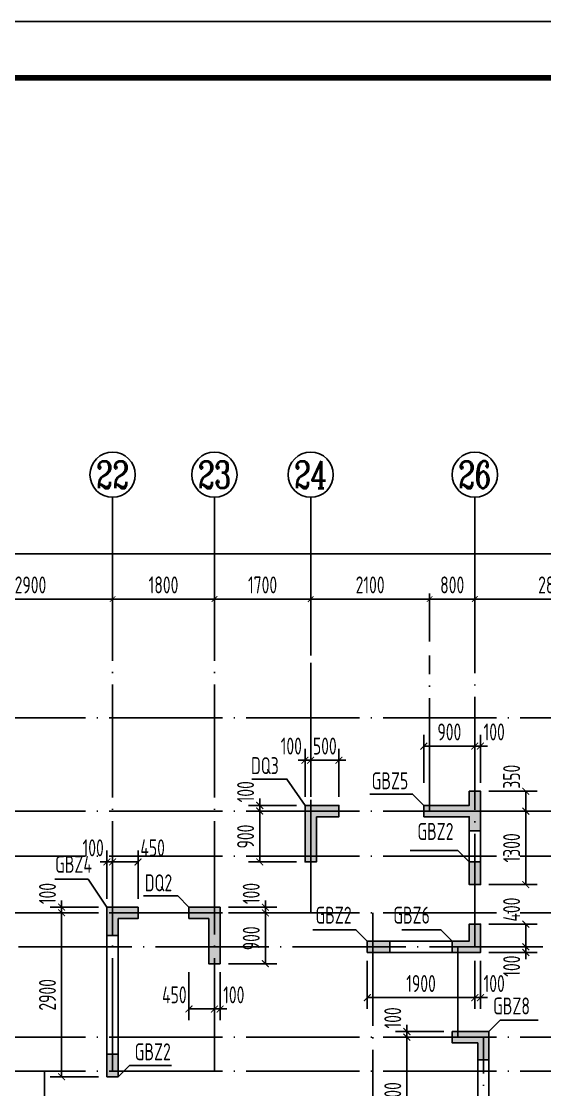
# Model space of a CAD drawing. Extents: x -668857 to 143095, y -247466 to 228182.
# Drawn here: x -298851 to -289608, y 69205 to 88100 of the extents above; entities that cross this region are included whole.
import ezdxf
from ezdxf.enums import TextEntityAlignment as Align

# ---------------------------------------------------------------- set-up
doc = ezdxf.new("R2010")
doc.units = 0
doc.header["$LTSCALE"] = 1000
doc.linetypes.add('DOTE', pattern=[2.42, 2, -0.2, 0.02, -0.2])
doc.layers.get('0').update_dxf_attribs({"linetype": 'CONTINUOUS'})
doc.layers.get('DEFPOINTS').update_dxf_attribs({"linetype": 'CONTINUOUS'})
for name, color, linetype in [('-TK', 7, 'CONTINUOUS'), ('A-AXIS', 1, 'CONTINUOUS'), ('A-DOTE', 10, 'DOTE'), ('AXIS_NUM', 7, 'CONTINUOUS'), ('S-Q墙实线', 6, 'CONTINUOUS'), ('S-Q墙标注', 3, 'CONTINUOUS'), ('S-X详图填充', 252, 'CONTINUOUS'), ('S-X详图实线', 4, 'CONTINUOUS'), ('S-Y一般标注', 3, 'CONTINUOUS'), ('S-Z柱编号', 6, 'CONTINUOUS')]:
    doc.layers.add(name, color=color, linetype=linetype)
doc.styles.add('TSSD_Axis', font='complex.shx', dxfattribs={"width": 0.7, "bigfont": 'hztxt.shx'})
doc.styles.add('TSSD_DIMENSION', font='Tssdeng.shx', dxfattribs={"width": 0.7, "bigfont": 'tssdchn.shx'})
doc.styles.add('TSSD_REIN', font='tssdeng.shx', dxfattribs={"width": 0.7, "height": 300, "bigfont": 'tssdchn.shx'})
doc.styles.add('结构文字', font='zstxt.shx', dxfattribs={"width": 0.7, "bigfont": 'zshz.shx'})
doc.dimstyles.new('STRUCK', dxfattribs={"dimtxt": 400, "dimasz": 121, "dimexe": 200, "dimexo": 150, "dimgap": 115, "dimtad": 1, "dimdec": 0, "dimdsep": 46, "dimtxsty": '结构文字', "dimblk": 'ARCHTICK', "dimcen": 400, "dimclrd": 3, "dimclre": 3, "dimclrt": 7, "dimadec": 0, "dimazin": 0, "dimtfac": 1, "dimtdec": 0, "dimtix": 1, "dimtmove": 2, "dimatfit": 3, "dimldrblk": '_DIMX', "dimfxl": 0, "dimtolj": 1, "dimtzin": 0, "dimarcsym": 0})
doc.dimstyles.new('TSSD_100_100', dxfattribs={"dimtxt": 300, "dimasz": 100, "dimexe": 100, "dimexo": 250, "dimgap": 100, "dimtad": 1, "dimdec": 0, "dimzin": 0, "dimdsep": 46, "dimtxsty": 'TSSD_DIMENSION', "dimblk": 'ARCHTICK', "dimcen": 0, "dimdle": 100, "dimclrt": 7, "dimadec": 0, "dimazin": 0, "dimtfac": 1, "dimtdec": 0, "dimtix": 1, "dimtmove": 2, "dimatfit": 3, "dimldrblk": 'ARCHTICK', "dimfxl": 0, "dimtolj": 1, "dimtzin": 0, "dimarcsym": 0})

# ---------------------------------------------------------------- blocks, each defined once
blk = doc.blocks.new('ts_axno')
at = {"color": 0, "linetype": 'ByBlock', "lineweight": -2}
blk.add_circle((0, 0), 0.5, dxfattribs=at)
at = {"color": 0, "linetype": 'ByBlock', "lineweight": -2, "style": 'TSSD_Axis', "width": 0.7}
blk.add_attdef('A', text='', height=0.6, dxfattribs=at).set_placement((0, 0), align=Align.MIDDLE_CENTER)
blk = doc.blocks.new('_ArchTick')
at = {"color": 0, "linetype": 'ByBlock', "const_width": 0.15}
blk.add_lwpolyline([(-0.5, -0.5), (0.5, 0.5)], dxfattribs=at)
blk = doc.blocks.new('*D109')
at = {"layer": 'DEFPOINTS', "color": 0}
for p in [(34300, 19250), (31400, 18250), (34300, 18250)]:
    blk.add_point(p, dxfattribs=at)
at = {"layer": 'S-Y一般标注', "color": 0, "lineweight": -2}
for p, q in [((31400, 18500), (31400, 19350)), ((34300, 18500), (34300, 19350)), ((31300, 19250), (34400, 19250))]:
    blk.add_line(p, q, dxfattribs=at)
at = {"layer": 'S-Y一般标注', "color": 0, "lineweight": -2, "xscale": 100, "yscale": 100, "zscale": 100, "rotation": 180}
blk.add_blockref('_ArchTick', (31400, 19250), dxfattribs=at)
at = {"layer": 'S-Y一般标注', "color": 0, "lineweight": -2, "xscale": 100, "yscale": 100, "zscale": 100}
blk.add_blockref('_ArchTick', (34300, 19250), dxfattribs=at)
at = {"layer": 'S-Y一般标注', "color": 7, "insert": (32850, 19500), "char_height": 300, "attachment_point": 5, "style": 'TSSD_DIMENSION'}
blk.add_mtext('\\A1;2900', dxfattribs=at)
blk = doc.blocks.new('*D110')
at = {"layer": 'DEFPOINTS', "color": 0}
for p in [(36100, 19250), (34300, 18250), (36100, 18250)]:
    blk.add_point(p, dxfattribs=at)
at = {"layer": 'S-Y一般标注', "color": 0, "lineweight": -2}
for p, q in [((34300, 18500), (34300, 19350)), ((36100, 18500), (36100, 19350)), ((34200, 19250), (36200, 19250))]:
    blk.add_line(p, q, dxfattribs=at)
at = {"layer": 'S-Y一般标注', "color": 0, "lineweight": -2, "xscale": 100, "yscale": 100, "zscale": 100, "rotation": 180}
blk.add_blockref('_ArchTick', (34300, 19250), dxfattribs=at)
at = {"layer": 'S-Y一般标注', "color": 0, "lineweight": -2, "xscale": 100, "yscale": 100, "zscale": 100}
blk.add_blockref('_ArchTick', (36100, 19250), dxfattribs=at)
at = {"layer": 'S-Y一般标注', "color": 7, "insert": (35200, 19500), "char_height": 300, "attachment_point": 5, "style": 'TSSD_DIMENSION'}
blk.add_mtext('\\A1;1800', dxfattribs=at)
blk = doc.blocks.new('*D111')
at = {"layer": 'DEFPOINTS', "color": 0}
for p in [(37800, 19250), (36100, 18250), (37800, 18250)]:
    blk.add_point(p, dxfattribs=at)
at = {"layer": 'S-Y一般标注', "color": 0, "lineweight": -2}
for p, q in [((36100, 18500), (36100, 19350)), ((37800, 18500), (37800, 19350)), ((36000, 19250), (37900, 19250))]:
    blk.add_line(p, q, dxfattribs=at)
at = {"layer": 'S-Y一般标注', "color": 0, "lineweight": -2, "xscale": 100, "yscale": 100, "zscale": 100, "rotation": 180}
blk.add_blockref('_ArchTick', (36100, 19250), dxfattribs=at)
at = {"layer": 'S-Y一般标注', "color": 0, "lineweight": -2, "xscale": 100, "yscale": 100, "zscale": 100}
blk.add_blockref('_ArchTick', (37800, 19250), dxfattribs=at)
at = {"layer": 'S-Y一般标注', "color": 7, "insert": (36950, 19500), "char_height": 300, "attachment_point": 5, "style": 'TSSD_DIMENSION'}
blk.add_mtext('\\A1;1700', dxfattribs=at)
blk = doc.blocks.new('*D112')
at = {"layer": 'DEFPOINTS', "color": 0}
for p in [(40700, 19250), (39900, 18250), (40700, 18250)]:
    blk.add_point(p, dxfattribs=at)
at = {"layer": 'S-Y一般标注', "color": 0, "lineweight": -2}
for p, q in [((39900, 18500), (39900, 19350)), ((40700, 18500), (40700, 19350)), ((39800, 19250), (40800, 19250))]:
    blk.add_line(p, q, dxfattribs=at)
at = {"layer": 'S-Y一般标注', "color": 0, "lineweight": -2, "xscale": 100, "yscale": 100, "zscale": 100, "rotation": 180}
blk.add_blockref('_ArchTick', (39900, 19250), dxfattribs=at)
at = {"layer": 'S-Y一般标注', "color": 0, "lineweight": -2, "xscale": 100, "yscale": 100, "zscale": 100}
blk.add_blockref('_ArchTick', (40700, 19250), dxfattribs=at)
at = {"layer": 'S-Y一般标注', "color": 7, "insert": (40300, 19500), "char_height": 300, "attachment_point": 5, "style": 'TSSD_DIMENSION'}
blk.add_mtext('\\A1;800', dxfattribs=at)
blk = doc.blocks.new('*D113')
at = {"layer": 'DEFPOINTS', "color": 0}
for p in [(43500, 19250), (40700, 18250), (43500, 18250)]:
    blk.add_point(p, dxfattribs=at)
at = {"layer": 'S-Y一般标注', "color": 0, "lineweight": -2}
for p, q in [((40700, 18500), (40700, 19350)), ((43500, 18500), (43500, 19350)), ((40600, 19250), (43600, 19250))]:
    blk.add_line(p, q, dxfattribs=at)
at = {"layer": 'S-Y一般标注', "color": 0, "lineweight": -2, "xscale": 100, "yscale": 100, "zscale": 100, "rotation": 180}
blk.add_blockref('_ArchTick', (40700, 19250), dxfattribs=at)
at = {"layer": 'S-Y一般标注', "color": 0, "lineweight": -2, "xscale": 100, "yscale": 100, "zscale": 100}
blk.add_blockref('_ArchTick', (43500, 19250), dxfattribs=at)
at = {"layer": 'S-Y一般标注', "color": 7, "insert": (42100, 19500), "char_height": 300, "attachment_point": 5, "style": 'TSSD_DIMENSION'}
blk.add_mtext('\\A1;2800', dxfattribs=at)
blk = doc.blocks.new('*D119')
at = {"layer": 'DEFPOINTS', "color": 0}
for p in [(54600, 20050), (4600, 18250), (54600, 18250)]:
    blk.add_point(p, dxfattribs=at)
at = {"layer": 'S-Y一般标注', "color": 0, "lineweight": -2}
for p, q in [((4500, 20050), (54700, 20050)), ((4600, 18500), (4600, 20150)), ((54600, 18500), (54600, 20150))]:
    blk.add_line(p, q, dxfattribs=at)
at = {"layer": 'S-Y一般标注', "color": 0, "lineweight": -2, "xscale": 100, "yscale": 100, "zscale": 100, "rotation": 180}
blk.add_blockref('_ArchTick', (4600, 20050), dxfattribs=at)
at = {"layer": 'S-Y一般标注', "color": 0, "lineweight": -2, "xscale": 100, "yscale": 100, "zscale": 100}
blk.add_blockref('_ArchTick', (54600, 20050), dxfattribs=at)
at = {"layer": 'S-Y一般标注', "color": 7, "insert": (29600, 20300), "char_height": 300, "attachment_point": 5, "style": 'TSSD_DIMENSION'}
blk.add_mtext('\\A1;50000', dxfattribs=at)
blk = doc.blocks.new('*D132')
at = {"layer": 'DEFPOINTS', "color": 0}
for p in [(39900, 19250), (37800, 18250), (39900, 18250)]:
    blk.add_point(p, dxfattribs=at)
at = {"layer": 'S-Y一般标注', "color": 0, "lineweight": -2}
for p, q in [((37800, 18500), (37800, 19350)), ((39900, 18500), (39900, 19350)), ((37700, 19250), (40000, 19250))]:
    blk.add_line(p, q, dxfattribs=at)
at = {"layer": 'S-Y一般标注', "color": 0, "lineweight": -2, "xscale": 100, "yscale": 100, "zscale": 100, "rotation": 180}
blk.add_blockref('_ArchTick', (37800, 19250), dxfattribs=at)
at = {"layer": 'S-Y一般标注', "color": 0, "lineweight": -2, "xscale": 100, "yscale": 100, "zscale": 100}
blk.add_blockref('_ArchTick', (39900, 19250), dxfattribs=at)
at = {"layer": 'S-Y一般标注', "color": 7, "insert": (38850, 19500), "char_height": 300, "attachment_point": 5, "style": 'TSSD_DIMENSION'}
blk.add_mtext('\\A1;2100', dxfattribs=at)
blk = doc.blocks.new('*D1755')
at = {"layer": 'DEFPOINTS', "color": 0}
for p in [(-298141, 72332), (-297341, 72332), (-297341, 69432)]:
    blk.add_point(p, dxfattribs=at)
at = {"layer": 'S-Q墙标注', "color": 3, "lineweight": -2}
for p, q in [((-297491, 72332), (-298341, 72332)), ((-298141, 69432), (-298141, 72332)), ((-297491, 69432), (-298341, 69432))]:
    blk.add_line(p, q, dxfattribs=at)
at = {"layer": 'S-Q墙标注', "color": 3, "lineweight": -2, "xscale": 121, "yscale": 121, "zscale": 121}
for p, rotation in [((-298141, 72332), 90), ((-298141, 69432), 270)]:
    blk.add_blockref('_ArchTick', p, dxfattribs=dict(at, rotation=rotation))
at = {"layer": 'S-Q墙标注', "color": 7, "insert": (-298391, 70882), "char_height": 300, "attachment_point": 5, "rotation": 90, "style": 'TSSD_REIN'}
blk.add_mtext('\\A1;2900', dxfattribs=at)
blk = doc.blocks.new('_DIMX')
blk.add_line((-150, 0), (150, 0))
at = {"const_width": 50}
blk.add_lwpolyline([(-70, -70), (70, 70)], dxfattribs=at)
blk = doc.blocks.new('*D1756')
at = {"layer": 'DEFPOINTS', "color": 0}
for p in [(-298141, 72432), (-297341, 72432), (-297341, 72332)]:
    blk.add_point(p, dxfattribs=at)
at = {"layer": 'S-Q墙标注', "color": 3, "lineweight": -2}
for p, q in [((-297491, 72432), (-298341, 72432)), ((-298141, 72432), (-298141, 72553)), ((-298141, 72332), (-298141, 72432)), ((-297491, 72332), (-298341, 72332)), ((-298141, 72332), (-298141, 72211))]:
    blk.add_line(p, q, dxfattribs=at)
at = {"layer": 'S-Q墙标注', "color": 3, "lineweight": -2, "xscale": 121, "yscale": 121, "zscale": 121}
for p, rotation in [((-298141, 72432), 270), ((-298141, 72332), 90)]:
    blk.add_blockref('_ArchTick', p, dxfattribs=dict(at, rotation=rotation))
at = {"layer": 'S-Q墙标注', "color": 7, "insert": (-298391, 72674), "char_height": 300, "attachment_point": 5, "rotation": 90, "style": 'TSSD_REIN'}
blk.add_mtext('\\A1;100', dxfattribs=at)
blk = doc.blocks.new('*D1757')
at = {"layer": 'DEFPOINTS', "color": 0}
for p in [(-297241, 73232), (-297341, 72432), (-297241, 72432)]:
    blk.add_point(p, dxfattribs=at)
at = {"layer": 'S-Q墙标注', "color": 3, "lineweight": -2}
for p, q in [((-297341, 72582), (-297341, 73432)), ((-297241, 72582), (-297241, 73432)), ((-297341, 73232), (-297462, 73232)), ((-297341, 73232), (-297241, 73232)), ((-297241, 73232), (-297120, 73232))]:
    blk.add_line(p, q, dxfattribs=at)
at = {"layer": 'S-Q墙标注', "color": 3, "lineweight": -2, "xscale": 121, "yscale": 121, "zscale": 121}
blk.add_blockref('_ArchTick', (-297341, 73232), dxfattribs=at)
at = {"layer": 'S-Q墙标注', "color": 3, "lineweight": -2, "xscale": 121, "yscale": 121, "zscale": 121, "rotation": 180}
blk.add_blockref('_ArchTick', (-297241, 73232), dxfattribs=at)
at = {"layer": 'S-Q墙标注', "color": 7, "insert": (-297583, 73482), "char_height": 300, "attachment_point": 5, "style": 'TSSD_REIN'}
blk.add_mtext('\\A1;100', dxfattribs=at)
blk = doc.blocks.new('*D1758')
at = {"layer": 'DEFPOINTS', "color": 0}
for p in [(-296791, 73232), (-297241, 72432), (-296791, 72432)]:
    blk.add_point(p, dxfattribs=at)
at = {"layer": 'S-Q墙标注', "color": 3, "lineweight": -2}
for p, q in [((-297241, 72582), (-297241, 73432)), ((-296791, 72582), (-296791, 73432)), ((-297241, 73232), (-296791, 73232))]:
    blk.add_line(p, q, dxfattribs=at)
at = {"layer": 'S-Q墙标注', "color": 3, "lineweight": -2, "xscale": 121, "yscale": 121, "zscale": 121, "rotation": 180}
blk.add_blockref('_ArchTick', (-297241, 73232), dxfattribs=at)
at = {"layer": 'S-Q墙标注', "color": 3, "lineweight": -2, "xscale": 121, "yscale": 121, "zscale": 121}
blk.add_blockref('_ArchTick', (-296791, 73232), dxfattribs=at)
at = {"layer": 'S-Q墙标注', "color": 7, "insert": (-296533, 73482), "char_height": 300, "attachment_point": 5, "style": 'TSSD_REIN'}
blk.add_mtext('\\A1;450', dxfattribs=at)
blk = doc.blocks.new('*D1759')
at = {"layer": 'DEFPOINTS', "color": 0}
for p in [(-295341, 72332), (-294541, 72332), (-295341, 71432)]:
    blk.add_point(p, dxfattribs=at)
at = {"layer": 'S-Q墙标注', "color": 3, "lineweight": -2}
for p, q in [((-295191, 72332), (-294341, 72332)), ((-294541, 71432), (-294541, 72332)), ((-295191, 71432), (-294341, 71432))]:
    blk.add_line(p, q, dxfattribs=at)
at = {"layer": 'S-Q墙标注', "color": 3, "lineweight": -2, "xscale": 121, "yscale": 121, "zscale": 121}
for p, rotation in [((-294541, 72332), 90), ((-294541, 71432), 270)]:
    blk.add_blockref('_ArchTick', p, dxfattribs=dict(at, rotation=rotation))
at = {"layer": 'S-Q墙标注', "color": 7, "insert": (-294791, 71882), "char_height": 300, "attachment_point": 5, "rotation": 90, "style": 'TSSD_REIN'}
blk.add_mtext('\\A1;900', dxfattribs=at)
blk = doc.blocks.new('*D1760')
at = {"layer": 'DEFPOINTS', "color": 0}
for p in [(-295341, 72432), (-294541, 72432), (-295341, 72332)]:
    blk.add_point(p, dxfattribs=at)
at = {"layer": 'S-Q墙标注', "color": 3, "lineweight": -2}
for p, q in [((-295191, 72432), (-294341, 72432)), ((-294541, 72432), (-294541, 72553)), ((-294541, 72332), (-294541, 72432)), ((-295191, 72332), (-294341, 72332)), ((-294541, 72332), (-294541, 72211))]:
    blk.add_line(p, q, dxfattribs=at)
at = {"layer": 'S-Q墙标注', "color": 3, "lineweight": -2, "xscale": 121, "yscale": 121, "zscale": 121}
for p, rotation in [((-294541, 72432), 270), ((-294541, 72332), 90)]:
    blk.add_blockref('_ArchTick', p, dxfattribs=dict(at, rotation=rotation))
at = {"layer": 'S-Q墙标注', "color": 7, "insert": (-294791, 72674), "char_height": 300, "attachment_point": 5, "rotation": 90, "style": 'TSSD_REIN'}
blk.add_mtext('\\A1;100', dxfattribs=at)
blk = doc.blocks.new('*D1761')
at = {"layer": 'DEFPOINTS', "color": 0}
for p in [(-295891, 71432), (-295441, 71432), (-295441, 70632)]:
    blk.add_point(p, dxfattribs=at)
at = {"layer": 'S-Q墙标注', "color": 3, "lineweight": -2}
for p, q in [((-295891, 71282), (-295891, 70432)), ((-295441, 71282), (-295441, 70432)), ((-295891, 70632), (-295441, 70632))]:
    blk.add_line(p, q, dxfattribs=at)
at = {"layer": 'S-Q墙标注', "color": 3, "lineweight": -2, "xscale": 121, "yscale": 121, "zscale": 121, "rotation": 180}
blk.add_blockref('_ArchTick', (-295891, 70632), dxfattribs=at)
at = {"layer": 'S-Q墙标注', "color": 3, "lineweight": -2, "xscale": 121, "yscale": 121, "zscale": 121}
blk.add_blockref('_ArchTick', (-295441, 70632), dxfattribs=at)
at = {"layer": 'S-Q墙标注', "color": 7, "insert": (-296149, 70882), "char_height": 300, "attachment_point": 5, "style": 'TSSD_REIN'}
blk.add_mtext('\\A1;450', dxfattribs=at)
blk = doc.blocks.new('*D1762')
at = {"layer": 'DEFPOINTS', "color": 0}
for p in [(-295441, 71432), (-295341, 71432), (-295341, 70632)]:
    blk.add_point(p, dxfattribs=at)
at = {"layer": 'S-Q墙标注', "color": 3, "lineweight": -2}
for p, q in [((-295441, 71282), (-295441, 70432)), ((-295341, 71282), (-295341, 70432)), ((-295441, 70632), (-295562, 70632)), ((-295441, 70632), (-295341, 70632)), ((-295341, 70632), (-295220, 70632))]:
    blk.add_line(p, q, dxfattribs=at)
at = {"layer": 'S-Q墙标注', "color": 3, "lineweight": -2, "xscale": 121, "yscale": 121, "zscale": 121}
blk.add_blockref('_ArchTick', (-295441, 70632), dxfattribs=at)
at = {"layer": 'S-Q墙标注', "color": 3, "lineweight": -2, "xscale": 121, "yscale": 121, "zscale": 121, "rotation": 180}
blk.add_blockref('_ArchTick', (-295341, 70632), dxfattribs=at)
at = {"layer": 'S-Q墙标注', "color": 7, "insert": (-295099, 70882), "char_height": 300, "attachment_point": 5, "style": 'TSSD_REIN'}
blk.add_mtext('\\A1;100', dxfattribs=at)
blk = doc.blocks.new('*D1763')
at = {"layer": 'DEFPOINTS', "color": 0}
for p in [(-290741, 71732), (-290741, 71632), (-289941, 71732)]:
    blk.add_point(p, dxfattribs=at)
at = {"layer": 'S-Q墙标注', "color": 3, "lineweight": -2}
for p, q in [((-289941, 71732), (-289941, 71853)), ((-290591, 71732), (-289741, 71732)), ((-290591, 71632), (-289741, 71632)), ((-289941, 71632), (-289941, 71732)), ((-289941, 71632), (-289941, 71511))]:
    blk.add_line(p, q, dxfattribs=at)
at = {"layer": 'S-Q墙标注', "color": 3, "lineweight": -2, "xscale": 121, "yscale": 121, "zscale": 121}
for p, rotation in [((-289941, 71732), 270), ((-289941, 71632), 90)]:
    blk.add_blockref('_ArchTick', p, dxfattribs=dict(at, rotation=rotation))
at = {"layer": 'S-Q墙标注', "color": 7, "insert": (-290191, 71390), "char_height": 300, "attachment_point": 5, "rotation": 90, "style": 'TSSD_REIN'}
blk.add_mtext('\\A1;100', dxfattribs=at)
blk = doc.blocks.new('*D1764')
at = {"layer": 'DEFPOINTS', "color": 0}
for p in [(-290741, 72132), (-289941, 72132), (-290741, 71732)]:
    blk.add_point(p, dxfattribs=at)
at = {"layer": 'S-Q墙标注', "color": 3, "lineweight": -2}
for p, q in [((-290591, 72132), (-289741, 72132)), ((-289941, 71732), (-289941, 72132)), ((-290591, 71732), (-289741, 71732))]:
    blk.add_line(p, q, dxfattribs=at)
at = {"layer": 'S-Q墙标注', "color": 3, "lineweight": -2, "xscale": 121, "yscale": 121, "zscale": 121}
for p, rotation in [((-289941, 72132), 90), ((-289941, 71732), 270)]:
    blk.add_blockref('_ArchTick', p, dxfattribs=dict(at, rotation=rotation))
at = {"layer": 'S-Q墙标注', "color": 7, "insert": (-290191, 72390), "char_height": 300, "attachment_point": 5, "rotation": 90, "style": 'TSSD_REIN'}
blk.add_mtext('\\A1;400', dxfattribs=at)
blk = doc.blocks.new('*D1765')
at = {"layer": 'DEFPOINTS', "color": 0}
for p in [(-292741, 71632), (-290841, 71632), (-290841, 70832)]:
    blk.add_point(p, dxfattribs=at)
at = {"layer": 'S-Q墙标注', "color": 3, "lineweight": -2}
for p, q in [((-292741, 71482), (-292741, 70632)), ((-290841, 71482), (-290841, 70632)), ((-292741, 70832), (-290841, 70832))]:
    blk.add_line(p, q, dxfattribs=at)
at = {"layer": 'S-Q墙标注', "color": 3, "lineweight": -2, "xscale": 121, "yscale": 121, "zscale": 121, "rotation": 180}
blk.add_blockref('_ArchTick', (-292741, 70832), dxfattribs=at)
at = {"layer": 'S-Q墙标注', "color": 3, "lineweight": -2, "xscale": 121, "yscale": 121, "zscale": 121}
blk.add_blockref('_ArchTick', (-290841, 70832), dxfattribs=at)
at = {"layer": 'S-Q墙标注', "color": 7, "insert": (-291791, 71082), "char_height": 300, "attachment_point": 5, "style": 'TSSD_REIN'}
blk.add_mtext('\\A1;1900', dxfattribs=at)
blk = doc.blocks.new('*D1766')
at = {"layer": 'DEFPOINTS', "color": 0}
for p in [(-290841, 71632), (-290741, 71632), (-290741, 70832)]:
    blk.add_point(p, dxfattribs=at)
at = {"layer": 'S-Q墙标注', "color": 3, "lineweight": -2}
for p, q in [((-290841, 71482), (-290841, 70632)), ((-290741, 71482), (-290741, 70632)), ((-290841, 70832), (-290962, 70832)), ((-290841, 70832), (-290741, 70832)), ((-290741, 70832), (-290620, 70832))]:
    blk.add_line(p, q, dxfattribs=at)
at = {"layer": 'S-Q墙标注', "color": 3, "lineweight": -2, "xscale": 121, "yscale": 121, "zscale": 121}
blk.add_blockref('_ArchTick', (-290841, 70832), dxfattribs=at)
at = {"layer": 'S-Q墙标注', "color": 3, "lineweight": -2, "xscale": 121, "yscale": 121, "zscale": 121, "rotation": 180}
blk.add_blockref('_ArchTick', (-290741, 70832), dxfattribs=at)
at = {"layer": 'S-Q墙标注', "color": 7, "insert": (-290499, 71082), "char_height": 300, "attachment_point": 5, "style": 'TSSD_REIN'}
blk.add_mtext('\\A1;100', dxfattribs=at)
blk = doc.blocks.new('*D1767')
at = {"layer": 'DEFPOINTS', "color": 0}
for p in [(-294641, 74132), (-293841, 74132), (-293841, 73232)]:
    blk.add_point(p, dxfattribs=at)
at = {"layer": 'S-Q墙标注', "color": 3, "lineweight": -2}
for p, q in [((-293991, 74132), (-294841, 74132)), ((-294641, 73232), (-294641, 74132)), ((-293991, 73232), (-294841, 73232))]:
    blk.add_line(p, q, dxfattribs=at)
at = {"layer": 'S-Q墙标注', "color": 3, "lineweight": -2, "xscale": 121, "yscale": 121, "zscale": 121}
for p, rotation in [((-294641, 74132), 90), ((-294641, 73232), 270)]:
    blk.add_blockref('_ArchTick', p, dxfattribs=dict(at, rotation=rotation))
at = {"layer": 'S-Q墙标注', "color": 7, "insert": (-294891, 73682), "char_height": 300, "attachment_point": 5, "rotation": 90, "style": 'TSSD_REIN'}
blk.add_mtext('\\A1;900', dxfattribs=at)
blk = doc.blocks.new('*D1768')
at = {"layer": 'DEFPOINTS', "color": 0}
for p in [(-294641, 74232), (-293841, 74232), (-293841, 74132)]:
    blk.add_point(p, dxfattribs=at)
at = {"layer": 'S-Q墙标注', "color": 3, "lineweight": -2}
for p, q in [((-294641, 74232), (-294641, 74353)), ((-293991, 74232), (-294841, 74232)), ((-293991, 74132), (-294841, 74132)), ((-294641, 74132), (-294641, 74232)), ((-294641, 74132), (-294641, 74011))]:
    blk.add_line(p, q, dxfattribs=at)
at = {"layer": 'S-Q墙标注', "color": 3, "lineweight": -2, "xscale": 121, "yscale": 121, "zscale": 121}
for p, rotation in [((-294641, 74232), 270), ((-294641, 74132), 90)]:
    blk.add_blockref('_ArchTick', p, dxfattribs=dict(at, rotation=rotation))
at = {"layer": 'S-Q墙标注', "color": 7, "insert": (-294891, 74474), "char_height": 300, "attachment_point": 5, "rotation": 90, "style": 'TSSD_REIN'}
blk.add_mtext('\\A1;100', dxfattribs=at)
blk = doc.blocks.new('*D1769')
at = {"layer": 'DEFPOINTS', "color": 0}
for p in [(-293741, 75032), (-293841, 74232), (-293741, 74232)]:
    blk.add_point(p, dxfattribs=at)
at = {"layer": 'S-Q墙标注', "color": 3, "lineweight": -2}
for p, q in [((-293841, 74382), (-293841, 75232)), ((-293741, 74382), (-293741, 75232)), ((-293841, 75032), (-293962, 75032)), ((-293841, 75032), (-293741, 75032)), ((-293741, 75032), (-293620, 75032))]:
    blk.add_line(p, q, dxfattribs=at)
at = {"layer": 'S-Q墙标注', "color": 3, "lineweight": -2, "xscale": 121, "yscale": 121, "zscale": 121}
blk.add_blockref('_ArchTick', (-293841, 75032), dxfattribs=at)
at = {"layer": 'S-Q墙标注', "color": 3, "lineweight": -2, "xscale": 121, "yscale": 121, "zscale": 121, "rotation": 180}
blk.add_blockref('_ArchTick', (-293741, 75032), dxfattribs=at)
at = {"layer": 'S-Q墙标注', "color": 7, "insert": (-294083, 75282), "char_height": 300, "attachment_point": 5, "style": 'TSSD_REIN'}
blk.add_mtext('\\A1;100', dxfattribs=at)
blk = doc.blocks.new('*D1770')
at = {"layer": 'DEFPOINTS', "color": 0}
for p in [(-293241, 75032), (-293741, 74232), (-293241, 74232)]:
    blk.add_point(p, dxfattribs=at)
at = {"layer": 'S-Q墙标注', "color": 3, "lineweight": -2}
for p, q in [((-293741, 74382), (-293741, 75232)), ((-293241, 74382), (-293241, 75232)), ((-293741, 75032), (-293862, 75032)), ((-293741, 75032), (-293241, 75032)), ((-293241, 75032), (-293120, 75032))]:
    blk.add_line(p, q, dxfattribs=at)
at = {"layer": 'S-Q墙标注', "color": 3, "lineweight": -2, "xscale": 121, "yscale": 121, "zscale": 121}
blk.add_blockref('_ArchTick', (-293741, 75032), dxfattribs=at)
at = {"layer": 'S-Q墙标注', "color": 3, "lineweight": -2, "xscale": 121, "yscale": 121, "zscale": 121, "rotation": 180}
blk.add_blockref('_ArchTick', (-293241, 75032), dxfattribs=at)
at = {"layer": 'S-Q墙标注', "color": 7, "insert": (-293491, 75282), "char_height": 300, "attachment_point": 5, "style": 'TSSD_REIN'}
blk.add_mtext('\\A1;500', dxfattribs=at)
blk = doc.blocks.new('*D1772')
at = {"layer": 'DEFPOINTS', "color": 0}
for p in [(-292041, 70132), (-291241, 70132), (-291241, 68032)]:
    blk.add_point(p, dxfattribs=at)
at = {"layer": 'S-Q墙标注', "color": 3, "lineweight": -2}
for p, q in [((-291391, 70132), (-292241, 70132)), ((-292041, 68032), (-292041, 70132)), ((-291391, 68032), (-292241, 68032))]:
    blk.add_line(p, q, dxfattribs=at)
at = {"layer": 'S-Q墙标注', "color": 3, "lineweight": -2, "xscale": 121, "yscale": 121, "zscale": 121}
for p, rotation in [((-292041, 70132), 90), ((-292041, 68032), 270)]:
    blk.add_blockref('_ArchTick', p, dxfattribs=dict(at, rotation=rotation))
at = {"layer": 'S-Q墙标注', "color": 7, "insert": (-292291, 69082), "char_height": 300, "attachment_point": 5, "rotation": 90, "style": 'TSSD_REIN'}
blk.add_mtext('\\A1;2100', dxfattribs=at)
blk = doc.blocks.new('*D1773')
at = {"layer": 'DEFPOINTS', "color": 0}
for p in [(-292041, 70232), (-291241, 70232), (-291241, 70132)]:
    blk.add_point(p, dxfattribs=at)
at = {"layer": 'S-Q墙标注', "color": 3, "lineweight": -2}
for p, q in [((-292041, 70232), (-292041, 70353)), ((-291391, 70232), (-292241, 70232)), ((-291391, 70132), (-292241, 70132)), ((-292041, 70132), (-292041, 70232)), ((-292041, 70132), (-292041, 70011))]:
    blk.add_line(p, q, dxfattribs=at)
at = {"layer": 'S-Q墙标注', "color": 3, "lineweight": -2, "xscale": 121, "yscale": 121, "zscale": 121}
for p, rotation in [((-292041, 70232), 270), ((-292041, 70132), 90)]:
    blk.add_blockref('_ArchTick', p, dxfattribs=dict(at, rotation=rotation))
at = {"layer": 'S-Q墙标注', "color": 7, "insert": (-292291, 70474), "char_height": 300, "attachment_point": 5, "rotation": 90, "style": 'TSSD_REIN'}
blk.add_mtext('\\A1;100', dxfattribs=at)
blk = doc.blocks.new('*D1273')
at = {"layer": 'DEFPOINTS', "color": 0}
for p in [(-290741, 74132), (-289941, 74132), (-290741, 72832)]:
    blk.add_point(p, dxfattribs=at)
at = {"layer": 'S-Q墙标注', "color": 3, "lineweight": -2}
for p, q in [((-290591, 74132), (-289741, 74132)), ((-289941, 72832), (-289941, 74132)), ((-290591, 72832), (-289741, 72832))]:
    blk.add_line(p, q, dxfattribs=at)
at = {"layer": 'S-Q墙标注', "color": 3, "lineweight": -2, "xscale": 121, "yscale": 121, "zscale": 121}
for p, rotation in [((-289941, 74132), 90), ((-289941, 72832), 270)]:
    blk.add_blockref('_ArchTick', p, dxfattribs=dict(at, rotation=rotation))
at = {"layer": 'S-Q墙标注', "color": 7, "insert": (-290191, 73482), "char_height": 300, "attachment_point": 5, "rotation": 90, "style": 'TSSD_REIN'}
blk.add_mtext('\\A1;1300', dxfattribs=at)
blk = doc.blocks.new('*D1274')
at = {"layer": 'DEFPOINTS', "color": 0}
for p in [(-290741, 74482), (-289941, 74482), (-290741, 74132)]:
    blk.add_point(p, dxfattribs=at)
at = {"layer": 'S-Q墙标注', "color": 3, "lineweight": -2}
for p, q in [((-290591, 74482), (-289741, 74482)), ((-289941, 74132), (-289941, 74482)), ((-290591, 74132), (-289741, 74132))]:
    blk.add_line(p, q, dxfattribs=at)
at = {"layer": 'S-Q墙标注', "color": 3, "lineweight": -2, "xscale": 121, "yscale": 121, "zscale": 121}
for p, rotation in [((-289941, 74482), 90), ((-289941, 74132), 270)]:
    blk.add_blockref('_ArchTick', p, dxfattribs=dict(at, rotation=rotation))
at = {"layer": 'S-Q墙标注', "color": 7, "insert": (-290191, 74740), "char_height": 300, "attachment_point": 5, "rotation": 90, "style": 'TSSD_REIN'}
blk.add_mtext('\\A1;350', dxfattribs=at)
blk = doc.blocks.new('*D1275')
at = {"layer": 'DEFPOINTS', "color": 0}
for p in [(-290841, 75282), (-291741, 74482), (-290841, 74482)]:
    blk.add_point(p, dxfattribs=at)
at = {"layer": 'S-Q墙标注', "color": 3, "lineweight": -2}
for p, q in [((-291741, 74632), (-291741, 75482)), ((-290841, 74632), (-290841, 75482)), ((-291741, 75282), (-290841, 75282))]:
    blk.add_line(p, q, dxfattribs=at)
at = {"layer": 'S-Q墙标注', "color": 3, "lineweight": -2, "xscale": 121, "yscale": 121, "zscale": 121, "rotation": 180}
blk.add_blockref('_ArchTick', (-291741, 75282), dxfattribs=at)
at = {"layer": 'S-Q墙标注', "color": 3, "lineweight": -2, "xscale": 121, "yscale": 121, "zscale": 121}
blk.add_blockref('_ArchTick', (-290841, 75282), dxfattribs=at)
at = {"layer": 'S-Q墙标注', "color": 7, "insert": (-291291, 75532), "char_height": 300, "attachment_point": 5, "style": 'TSSD_REIN'}
blk.add_mtext('\\A1;900', dxfattribs=at)
blk = doc.blocks.new('*D1276')
at = {"layer": 'DEFPOINTS', "color": 0}
for p in [(-290741, 75282), (-290841, 74482), (-290741, 74482)]:
    blk.add_point(p, dxfattribs=at)
at = {"layer": 'S-Q墙标注', "color": 3, "lineweight": -2}
for p, q in [((-290841, 74632), (-290841, 75482)), ((-290741, 74632), (-290741, 75482)), ((-290841, 75282), (-290962, 75282)), ((-290841, 75282), (-290741, 75282)), ((-290741, 75282), (-290620, 75282))]:
    blk.add_line(p, q, dxfattribs=at)
at = {"layer": 'S-Q墙标注', "color": 3, "lineweight": -2, "xscale": 121, "yscale": 121, "zscale": 121}
blk.add_blockref('_ArchTick', (-290841, 75282), dxfattribs=at)
at = {"layer": 'S-Q墙标注', "color": 3, "lineweight": -2, "xscale": 121, "yscale": 121, "zscale": 121, "rotation": 180}
blk.add_blockref('_ArchTick', (-290741, 75282), dxfattribs=at)
at = {"layer": 'S-Q墙标注', "color": 7, "insert": (-290499, 75532), "char_height": 300, "attachment_point": 5, "style": 'TSSD_REIN'}
blk.add_mtext('\\A1;100', dxfattribs=at)
blk = doc.blocks.new('A1')
blk.add_lwpolyline([(0, 59400), (0, 0), (84100, 0), (84100, 59400)], close=True)
at = {"const_width": 100}
blk.add_lwpolyline([(2500, 58400), (2500, 1000), (83100, 1000), (83100, 58400)], close=True, dxfattribs=at)
blk = doc.blocks.new('20210726.16395156')
at = {"layer": 'A-AXIS'}
for p, q in [((34300, 18249.9), (34300, 21049.9)), ((36100, 18249.9), (36100, 21049.9)), ((37800, 18249.9), (37800, 21049.9)), ((40700, 18249.9), (40700, 21049.9))]:
    blk.add_line(p, q, dxfattribs=at)
at = {"layer": 'A-DOTE'}
for p, q in [((34300, 10900), (34300, 18249.9)), ((36100, 10900), (36100, 18249.9)), ((37800, 13700), (37800, 18249.9)), ((39900, 15500), (39900, 18249.9)), ((40700, 13100.3), (40700, 18249.9)), ((55600, 17150), (3600, 17150)), ((55600, 15500), (3600, 15500)), ((55600, 14700), (3600, 14700)), ((55600, 13700), (3600, 13700)), ((38900.2, 13700), (38900, 3600)), ((3600, 13100.3), (55600, 13100.3)), ((40400, 11500), (40400, 13100)), ((55600, 11500), (3600, 11500)), ((40850, 3600.2), (40850, 11500)), ((55600, 10900), (3600, 10900)), ((33100, 10900), (33100, 3600))]:
    blk.add_line(p, q, dxfattribs=at)
at = {"layer": 'A-AXIS'}
ref = blk.add_blockref('ts_axno', (34300, 21449.9), dxfattribs=dict(at, xscale=800, yscale=800, zscale=800))
ref.add_attrib('14', '22', dxfattribs={"layer": 'AXIS_NUM', "height": 480, "style": 'TSSD_Axis', "width": 0.7}).set_placement((34300, 21449.9), align=Align.MIDDLE_CENTER)
ref = blk.add_blockref('ts_axno', (36100, 21449.9), dxfattribs=dict(at, xscale=800, yscale=800, zscale=800))
ref.add_attrib('15', '23', dxfattribs={"layer": 'AXIS_NUM', "height": 480, "style": 'TSSD_Axis', "width": 0.7}).set_placement((36100, 21449.9), align=Align.MIDDLE_CENTER)
ref = blk.add_blockref('ts_axno', (37800, 21449.9), dxfattribs=dict(at, xscale=800, yscale=800, zscale=800))
ref.add_attrib('16', '24', dxfattribs={"layer": 'AXIS_NUM', "height": 480, "style": 'TSSD_Axis', "width": 0.7}).set_placement((37800, 21449.9), align=Align.MIDDLE_CENTER)
ref = blk.add_blockref('ts_axno', (40700, 21449.9), dxfattribs=dict(at, xscale=800, yscale=800, zscale=800))
ref.add_attrib('17', '26', dxfattribs={"layer": 'AXIS_NUM', "height": 480, "style": 'TSSD_Axis', "width": 0.7}).set_placement((40700, 21449.9), align=Align.MIDDLE_CENTER)
at = {"layer": 'S-Y一般标注'}
for base, p1, p2, picture, middle in [((54600, 20049.9), (4600, 18249.9), (54600, 18249.9), '*D119', (29600, 20299.9)), ((34300, 19249.9), (31400, 18249.9), (34300, 18249.9), '*D109', (32850, 19499.9)), ((36100, 19249.9), (34300, 18249.9), (36100, 18249.9), '*D110', (35200, 19499.9)), ((37800, 19249.9), (36100, 18249.9), (37800, 18249.9), '*D111', (36950, 19499.9)), ((39900, 19249.9), (37800, 18249.9), (39900, 18249.9), '*D132', (38850, 19499.9)), ((40700, 19249.9), (39900, 18249.9), (40700, 18249.9), '*D112', (40300, 19499.9)), ((43500, 19249.9), (40700, 18249.9), (43500, 18249.9), '*D113', (42100, 19499.9))]:
    dim = blk.add_linear_dim(base=base, p1=p1, p2=p2, dimstyle='TSSD_100_100', dxfattribs=at)
    dim.commit()
    dim.dimension.update_dxf_attribs({"geometry": picture, "text_midpoint": middle})

msp = doc.modelspace()

# ---------------------------------------------------------------- hatches: boundary and pattern name
at = {"layer": 'S-X详图填充'}
h = msp.add_hatch(color=256, dxfattribs=at)
h.dxf.hatch_style = 1
h.paths.add_polyline_path([(-290940.73, 73781.62), (-290740.73, 73781.62), (-290740.73, 74482.08), (-290940.73, 74482.08), (-290940.73, 74232.08), (-291740.86, 74232.08), (-291740.86, 74032.08), (-290940.73, 74032.08)])
h = msp.add_hatch(color=256, dxfattribs=at)
h.dxf.hatch_style = 1
h.paths.add_polyline_path([(-293640.73, 74032.08), (-293240.82, 74032.08), (-293240.82, 74232.08), (-293840.73, 74232.08), (-293840.73, 73232.08), (-293640.73, 73232.08)])
h = msp.add_hatch(color=256, dxfattribs=at)
h.dxf.hatch_style = 1
h.paths.add_polyline_path([(-290740.73, 73232.08), (-290940.73, 73232.08), (-290940.73, 72832.08), (-290740.73, 72832.08)])
h = msp.add_hatch(color=256, dxfattribs=at)
h.dxf.hatch_style = 1
h.paths.add_polyline_path([(-297340.73, 71932.08), (-297140.73, 71932.08), (-297140.73, 72232.08), (-296790.73, 72232.08), (-296790.73, 72432.08), (-297340.73, 72432.08)])
h = msp.add_hatch(color=256, dxfattribs=at)
h.dxf.hatch_style = 1
h.paths.add_polyline_path([(-295890.64, 72232.08), (-295540.73, 72232.08), (-295540.73, 71432.08), (-295340.73, 71432.08), (-295340.73, 72432.08), (-295890.64, 72432.08)])
h = msp.add_hatch(color=256, dxfattribs=at)
h.dxf.hatch_style = 1
h.paths.add_polyline_path([(-291240.73, 71832.35), (-291240.73, 71632.35), (-290740.73, 71632.35), (-290740.73, 72132.35), (-290940.73, 72132.35), (-290940.73, 71832.35)])
h = msp.add_hatch(color=256, dxfattribs=at)
h.dxf.hatch_style = 1
h.paths.add_polyline_path([(-292340.73, 71632.35), (-292340.73, 71832.35), (-292740.73, 71832.35), (-292740.73, 71632.35)])
h = msp.add_hatch(color=256, dxfattribs=at)
h.dxf.hatch_style = 1
h.paths.add_polyline_path([(-290790.73, 69732.08), (-290590.73, 69732.08), (-290590.73, 70232.08), (-291240.8, 70232.08), (-291240.8, 70032.08), (-290790.73, 70032.08)])
h = msp.add_hatch(color=256, dxfattribs=at)
h.dxf.hatch_style = 1
h.paths.add_polyline_path([(-297140.73, 69832.08), (-297340.73, 69832.08), (-297340.73, 69432.08), (-297140.73, 69432.08)])

# ---------------------------------------------------------------- linework, layer by layer
at = {"layer": 'S-Q墙实线'}
msp.add_lwpolyline([(-290740.73, 74132.08), (-290740.73, 74482.08), (-290940.73, 74482.08), (-290940.73, 74232.08), (-291740.86, 74232.08), (-291740.86, 74032.08), (-290940.73, 74032.08), (-290940.73, 72832.08), (-290740.73, 72832.08), (-290740.73, 74132.08)], dxfattribs=at)
for points in [[(-293640.73, 74032.08), (-293240.82, 74032.08), (-293240.82, 74232.08), (-293840.73, 74232.08), (-293840.73, 73232.08), (-293640.73, 73232.08)], [(-297140.73, 69432.08), (-297140.73, 72232.08), (-296790.73, 72232.08), (-296790.73, 72432.08), (-297340.73, 72432.08), (-297340.73, 69432.08)], [(-295890.64, 72232.08), (-295540.73, 72232.08), (-295540.73, 71432.08), (-295340.73, 71432.08), (-295340.73, 72432.08), (-295890.64, 72432.08)], [(-292740.73, 71632.35), (-291140.8, 71632.35), (-290740.73, 71632.35), (-290740.73, 72132.35), (-290940.73, 72132.35), (-290940.73, 71832.35), (-291140.8, 71832.35), (-292740.73, 71832.35)], [(-290790.73, 70032.08), (-290790.73, 67932.08), (-290390.73, 67932.08), (-290390.73, 68132.08), (-290590.73, 68132.08), (-290590.73, 70232.08), (-291240.8, 70232.08), (-291240.8, 70032.08)]]:
    msp.add_lwpolyline(points, close=True, dxfattribs=at)
at = {"layer": 'S-X详图实线'}
for points in [[(-290940.73, 73781.62), (-290740.73, 73781.62), (-290740.73, 74482.08), (-290940.73, 74482.08), (-290940.73, 74232.08), (-291740.86, 74232.08), (-291740.86, 74032.08), (-290940.73, 74032.08), (-290940.73, 74032.08)], [(-293640.73, 74032.08), (-293240.82, 74032.08), (-293240.82, 74232.08), (-293840.73, 74232.08), (-293840.73, 73232.08), (-293640.73, 73232.08), (-293640.73, 74032.08)], [(-290740.73, 73232.08), (-290940.73, 73232.08), (-290940.73, 72832.08), (-290740.73, 72832.08), (-290740.73, 73232.08)], [(-297340.73, 71932.08), (-297140.73, 71932.08), (-297140.73, 72232.08), (-296790.73, 72232.08), (-296790.73, 72432.08), (-297340.73, 72432.08), (-297340.73, 71932.08)], [(-295890.64, 72232.08), (-295540.73, 72232.08), (-295540.73, 71432.08), (-295340.73, 71432.08), (-295340.73, 72432.08), (-295890.64, 72432.08), (-295890.64, 72232.08)], [(-291240.73, 71832.35), (-291240.73, 71632.35), (-290740.73, 71632.35), (-290740.73, 72132.35), (-290940.73, 72132.35), (-290940.73, 71832.35), (-291240.73, 71832.35)], [(-292340.73, 71632.35), (-292340.73, 71832.35), (-292740.73, 71832.35), (-292740.73, 71632.35), (-292340.73, 71632.35)], [(-290790.73, 69732.08), (-290590.73, 69732.08), (-290590.73, 70232.08), (-291240.8, 70232.08), (-291240.8, 70032.08), (-290790.73, 70032.08), (-290790.73, 69732.08)], [(-297140.73, 69832.08), (-297340.73, 69832.08), (-297340.73, 69432.08), (-297140.73, 69432.08), (-297140.73, 69832.08)]]:
    msp.add_lwpolyline(points, close=True, dxfattribs=at)
at = {"layer": 'S-Z柱编号', "color": 7}
for points in [[(-293840.73, 74232.08), (-294160.44, 74697.14), (-294781.23, 74697.14)], [(-291740.4, 74232.08), (-291940.4, 74432.08), (-292698.78, 74432.08)], [(-290940.73, 73232.08), (-291140.73, 73432.08), (-291980.73, 73432.08)], [(-297340.72, 72432.08), (-297673.16, 72928.71), (-298263, 72928.71)], [(-295890.64, 72432.08), (-296090.64, 72632.08), (-296696.65, 72632.08)], [(-292740.73, 71832.35), (-292940.73, 72032.35), (-293702.57, 72032.35)], [(-291240.73, 71832.35), (-291440.73, 72032.35), (-292128.51, 72032.35)], [(-290590.73, 70232.08), (-290390.73, 70432.08), (-289722.09, 70432.08)], [(-297140.72, 69432.08), (-296940.72, 69632.08), (-296200.39, 69632.08)]]:
    msp.add_lwpolyline(points, dxfattribs=at)

# ---------------------------------------------------------------- block references
at = {"layer": '-TK'}
msp.add_blockref('A1', (-341718.52, 28699.67), dxfattribs=at)
at = {"layer": 'A-DOTE'}
msp.add_blockref('20210726.16395156', (-331540.73, 58632.03), dxfattribs=at)

# ---------------------------------------------------------------- texts
at = {"layer": 'S-Z柱编号', "color": 7, "style": 'TSSD_REIN', "width": 0.7}
for s, p in [('DQ3', (-294793.86, 74695.7)), ('GBZ5', (-292662.32, 74427.6)), ('GBZ2', (-291854.58, 73532.08)), ('GBZ4', (-298254.57, 72950.26)), ('DQ2', (-296671.73, 72622.81)), ('GBZ2', (-293654.58, 72050.58)), ('GBZ6', (-292280.29, 72050.58)), ('GBZ8', (-290517.7, 70444.88)), ('GBZ2', (-296848.8, 69634.8))]:
    msp.add_text(s, height=300, dxfattribs=at).set_placement(p, align=Align.BOTTOM_LEFT)

# ---------------------------------------------------------------- dimensions: what is measured, and where the dimension line sits
at = {"layer": 'S-Q墙标注'}
for base, p1, p2, picture, middle in [((-290840.74, 75282.08), (-291740.86, 74482.08), (-290840.74, 74482.08), '*D1275', (-291290.8, 75532.08)), ((-293240.82, 75032.08), (-293740.73, 74232.08), (-293240.82, 74232.08), '*D1770', (-293490.77, 75282.08)), ((-290840.73, 70832.35), (-292740.73, 71632.35), (-290840.73, 71632.35), '*D1765', (-291790.73, 71082.35))]:
    dim = msp.add_linear_dim(base=base, p1=p1, p2=p2, dimstyle='STRUCK', override={"dimtxt": 300, "dimgap": 100, "dimtxsty": 'TSSD_REIN'}, dxfattribs=at)
    dim.commit()
    dim.dimension.update_dxf_attribs({"geometry": picture, "text_midpoint": middle})
for base, p1, p2, picture, middle in [((-290740.73, 75282.08), (-290840.74, 74482.08), (-290740.73, 74482.08), '*D1276', (-290498.81, 75532.08)), ((-293740.73, 75032.08), (-293840.73, 74232.08), (-293740.73, 74232.08), '*D1769', (-294082.66, 75282.08)), ((-297240.73, 73232.08), (-297340.72, 72432.08), (-297240.73, 72432.08), '*D1757', (-297582.64, 73482.08)), ((-296790.72, 73232.08), (-297240.73, 72432.08), (-296790.72, 72432.08), '*D1758', (-296532.64, 73482.08)), ((-290740.73, 70832.35), (-290840.73, 71632.35), (-290740.73, 71632.35), '*D1766', (-290498.81, 71082.35)), ((-295440.73, 70632.08), (-295890.64, 71432.08), (-295440.73, 71432.08), '*D1761', (-296148.72, 70882.08)), ((-295340.72, 70632.08), (-295440.73, 71432.08), (-295340.72, 71432.08), '*D1762', (-295098.8, 70882.08))]:
    dim = msp.add_linear_dim(base=base, p1=p1, p2=p2, dimstyle='STRUCK', override={"dimtxt": 300, "dimgap": 100, "dimtxsty": 'TSSD_REIN'}, dxfattribs=at)
    dim.commit()
    dim.dimension.update_dxf_attribs({"geometry": picture, "text_midpoint": middle, "dimtype": 160})
for base, p1, p2, picture, middle in [((-289940.73, 74482.08), (-290740.73, 74132.08), (-290740.73, 74482.08), '*D1274', (-290190.73, 74740.15)), ((-294640.73, 74232.08), (-293840.73, 74132.08), (-293840.73, 74232.08), '*D1768', (-294890.73, 74474)), ((-298140.72, 72432.08), (-297340.72, 72332.08), (-297340.72, 72432.08), '*D1756', (-298390.72, 72674)), ((-294540.72, 72432.08), (-295340.72, 72332.08), (-295340.72, 72432.08), '*D1760', (-294790.72, 72674)), ((-289940.73, 72132.35), (-290740.73, 71732.35), (-290740.73, 72132.35), '*D1764', (-290190.73, 72390.42)), ((-289940.73, 71732.35), (-290740.73, 71632.35), (-290740.73, 71732.35), '*D1763', (-290190.73, 71390.42)), ((-292040.8, 70232.08), (-291240.8, 70132.08), (-291240.8, 70232.08), '*D1773', (-292290.8, 70474))]:
    dim = msp.add_linear_dim(base=base, p1=p1, p2=p2, angle=90, dimstyle='STRUCK', override={"dimtxt": 300, "dimgap": 100, "dimtxsty": 'TSSD_REIN'}, dxfattribs=at)
    dim.commit()
    dim.dimension.update_dxf_attribs({"geometry": picture, "text_midpoint": middle, "dimtype": 160})
for base, p1, p2, picture, middle in [((-294640.73, 74132.08), (-293840.73, 73232.08), (-293840.73, 74132.08), '*D1767', (-294890.73, 73682.08)), ((-289940.73, 74132.08), (-290740.73, 72832.08), (-290740.73, 74132.08), '*D1273', (-290190.73, 73482.08)), ((-298140.72, 72332.08), (-297340.72, 69432.08), (-297340.72, 72332.08), '*D1755', (-298390.72, 70882.08)), ((-294540.72, 72332.08), (-295340.72, 71432.08), (-295340.72, 72332.08), '*D1759', (-294790.72, 71882.08)), ((-292040.8, 70132.08), (-291240.8, 68032.08), (-291240.8, 70132.08), '*D1772', (-292290.8, 69082.08))]:
    dim = msp.add_linear_dim(base=base, p1=p1, p2=p2, angle=90, dimstyle='STRUCK', override={"dimtxt": 300, "dimgap": 100, "dimtxsty": 'TSSD_REIN'}, dxfattribs=at)
    dim.commit()
    dim.dimension.update_dxf_attribs({"geometry": picture, "text_midpoint": middle})

doc.saveas('drawing.dxf')
